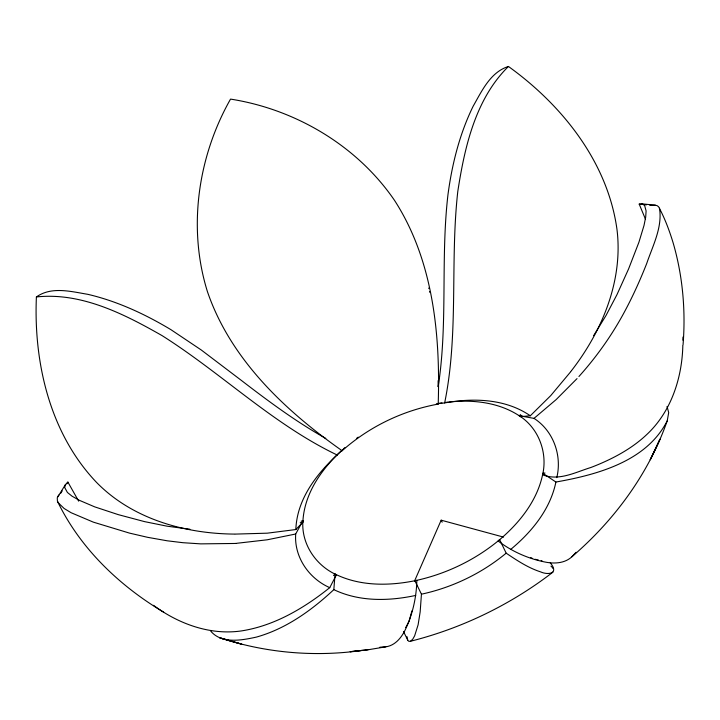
<?xml version="1.0" encoding="UTF-8"?>
<svg xmlns="http://www.w3.org/2000/svg" width="720" height="720" viewBox="0 0 720 720"><rect width="100%" height="100%" fill="white"/><g stroke="black" fill="none" stroke-linecap="round" stroke-linejoin="round"><path stroke-width="1.08" d="M438.12 386.649L438.129 380.664M302.904 520.74L295.695 534.006C294.03 557.055 308.961 578.574 329.751 587.646L336.456 574.749C315.72 565.461 301.14 543.744 302.904 520.74L301.167 521.154M682.911 340.209L682.965 337.041M325.782 438.417C296.001 421.677 268.497 401.292 241.47 380.493L201.267 349.992L170.946 329.679C145.062 314.145 117.297 301.194 87.795 294.327C71.064 291.537 51.408 286.209 36.396 296.955C33.552 362.88 49.941 433.566 96.57 482.436C132.282 518.94 184.761 533.736 234.675 534.087M550.242 562.788C559.458 573.687 548.172 575.316 540.558 571.869C528.057 567.819 516.987 560.448 506.178 553.167L499.653 539.694C475.263 559.989 445.905 574.155 414.882 580.752L421.443 594.189L420.165 611.91L418.104 624.825L414.63 635.859L412.695 639.27L410.436 641.277L408.87 641.331L407.934 640.503L403.524 631.557M235.242 534.096L267.264 533.178L295.839 529.542C296.991 497.349 318.978 470.988 341.883 450.504M295.839 529.542L302.85 522.261C304.065 493.884 321.48 469.152 341.712 450.477M438.201 404.091C440.415 334.404 433.251 260.325 394.524 200.376C357.156 145.728 295.596 109.296 230.535 99.099C197.847 156.69 187.56 227.97 207.423 291.609C230.544 359.298 285.021 410.589 342.144 450.747C369.081 426.753 402.723 410.508 438.201 404.091L437.526 403.551M682.83 345.483C682.083 378.171 671.031 412.074 646.569 434.727C634.986 445.671 621.189 454.005 606.816 460.746C601.569 463.203 596.232 465.453 590.814 467.514C575.244 472.293 559.017 481.212 542.601 474.831C547.794 452.628 538.677 428.094 519.255 415.746L520.65 414.639M368.073 649.773L350.289 651.672L368.073 649.773L385.785 646.83C395.379 645.534 401.922 637.119 405.711 628.848C412.767 613.701 416.484 597.015 416.844 580.329C389.844 586.062 360.342 586.503 335.061 574.056L333.522 575.496M683.046 344.808C685.791 310.617 682.74 275.814 673.128 242.838C669.357 230.436 664.767 218.169 658.584 206.757C656.28 204.012 652.581 205.992 649.629 205.128M210.717 631.098C221.616 644.157 241.65 640.296 256.338 637.11C285.975 628.839 311.616 610.362 333.828 589.635L335.061 574.056M438.192 386.64C448.047 323.064 440.514 258.39 447.966 194.652C452.025 164.196 459.585 133.92 473.148 106.236C481.824 91.008 490.419 72.108 508.437 66.465C562.221 105.138 607.653 162.135 616.959 229.293C623.331 280.152 602.379 330.651 571.761 370.305M556.785 477.63C562.185 455.508 553.419 430.812 534.015 418.374L519.255 415.746M436.374 403.83L444.654 402.93C458.919 333.27 449.928 261.729 457.785 191.502C464.598 147.24 475.38 98.982 508.437 66.465M411.912 610.911L409.104 621.234L405.693 627.624M545.004 473.004L542.889 473.328C537.543 500.724 519.102 523.494 498.123 540.972C512.019 551.565 528.498 558.846 545.67 562.158C554.589 563.904 564.921 563.283 571.878 556.785C614.349 520.326 648.657 473.823 667.251 420.768L668.691 412.605L667.035 406.431M667.251 420.768C646.758 461.376 597.276 474.741 555.903 482.031C550.296 509.391 531.702 532.035 510.66 549.459M342.144 450.747L342.531 449.685M414.576 580.941L441.171 520.182L503.541 537.102M78.66 501.147L67.887 482.094L65.403 484.65L64.701 487.53L67.41 492.453L72.009 496.152L79.083 500.193L94.725 506.871L118.251 514.629L144.54 521.622L167.085 526.185L189.891 529.218M65.403 484.65L57.258 497.799L57.411 501.03L58.248 502.767L64.143 508.491L71.136 512.73L93.339 522.144L129.51 533.115L147.609 537.318L167.112 540.783L182.943 542.7L200.727 543.87L233.901 543.483M60.507 493.569L62.208 490.923M66.753 483.858L67.887 482.094M593.622 335.673L605.997 315.531L616.959 294.66L628.596 268.911L638.91 242.262L644.022 225.423L645.696 217.098L646.101 210.924L644.598 205.389L642.339 203.94L639.198 204.111L645.525 219.312M571.419 370.764L570.726 371.673M570.375 372.132L550.746 395.595L530.307 415.773L520.524 416.637C499.923 402.48 473.778 399.465 449.442 401.994M57.906 496.314L58.995 494.901M576.108 552.267L571.878 556.785M578.934 376.497C596.916 356.472 612.558 334.341 625.176 310.563C633.294 295.344 640.359 279.576 646.704 263.529C652.707 245.772 662.661 227.241 659.466 208.161M577.026 378.612L556.182 399.564L534.015 418.374M520.524 416.637L521.82 415.458M343.377 448.947L345.078 447.48M329.751 587.646C304.065 608.184 274.383 625.806 241.407 630.918C210.096 635.481 178.416 623.826 153.486 605.304M506.178 553.167C481.752 573.363 452.43 587.511 421.443 594.189M356.454 438.453L358.245 437.139M552.987 572.112C510.849 604.62 462.042 628.281 410.436 641.277M295.695 534.006L267.174 539.802L236.736 543.294M415.728 595.422C388.728 601.227 359.235 601.848 333.828 589.635M300.249 522.711L302.85 522.261M444.654 402.93C473.382 397.782 505.485 398.646 530.307 415.773M36.396 296.955C81.306 292.113 124.227 314.037 162.09 335.628C221.859 373.392 273.033 424.314 337.293 455.067M438.66 403.389L441.945 402.894M385.785 646.83L379.881 647.217M362.097 650.43C314.451 657.234 265.284 652.887 219.591 637.704L241.731 644.184L222.507 638.613M445.185 402.462L448.389 402.102M236.169 543.33L235.602 543.375M235.035 543.411L234.468 543.447M541.143 560.565L541.944 560.637M641.637 203.832L655.353 205.173M639.198 204.111L646.506 204.822M537.48 559.863L538.461 560.097M535.392 559.287L536.463 559.593M530.766 557.649L531.972 558.117M163.62 612.126C119.439 585.792 80.424 548.559 57.762 501.885M542.889 473.328L555.903 482.031M550.944 566.136L551.583 566.73M552.141 567.315L552.987 568.458M441.171 520.182L442.152 522.198M407.682 640.062L406.998 636.687M428.751 288.009L428.886 288.612M429.516 291.618L429.633 292.221M659.943 439.317L650.286 459.684L659.943 439.317"/></g></svg>
